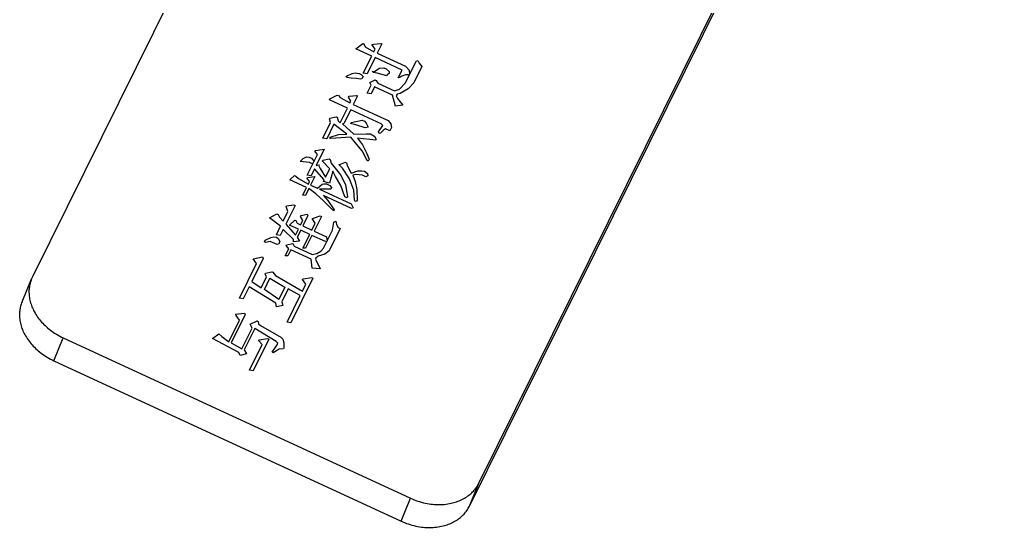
# Model space of a CAD drawing. Header units: millimetres. Extents: x 7 to 507, y -14 to 339.
# Drawn here: x 146.062 to 151.05, y 254.612 to 257.213 of the extents above; entities that cross this region are included whole.
import ezdxf

# ---------------------------------------------------------------- set-up
doc = ezdxf.new("R2010")
doc.units = ezdxf.units.MM
doc.header["$LTSCALE"] = 23.1
doc.layers.get('0').update_dxf_attribs({"linetype": 'CONTINUOUS'})

msp = doc.modelspace()

# ---------------------------------------------------------------- linework, layer by layer
at = {"color": 7}
for p, q in [((148.9565, 261.605), (146.1285, 255.8945)), ((148.4151, 254.8386), (151.0501, 260.1595)), ((148.3665, 254.7213), (151.0016, 260.0422)), ((146.0753, 255.7669), (146.1238, 255.8842)), ((146.1285, 255.8945), (146.1238, 255.8842)), ((146.2865, 255.5831), (148.0649, 254.7619)), ((146.2379, 255.4658), (148.0164, 254.6445))]:
    msp.add_line(p, q, dxfattribs=at)
at = {"color": 4}
for p, q in [((147.7856, 257.0629), (147.8203, 257.0901)), ((147.8203, 257.0901), (147.8261, 257.0875)), ((147.8261, 257.0875), (147.8332, 257.0734)), ((147.8332, 257.0734), (147.8772, 257.0477)), ((147.8672, 257.0847), (147.8751, 257.0865)), ((147.8837, 257.0609), (147.8672, 257.0847)), ((147.8751, 257.0865), (147.9126, 257.0908)), ((147.9184, 257.0881), (147.8944, 257.0397)), ((147.9126, 257.0908), (147.9184, 257.0881)), ((147.8663, 257.0257), (147.7856, 257.0629)), ((147.8227, 256.9377), (147.8663, 257.0257)), ((147.8772, 257.0477), (147.8837, 257.0609)), ((147.8944, 257.0397), (148.0385, 256.9732)), ((147.8835, 257.0177), (147.8421, 256.9341)), ((148.0218, 256.9538), (147.8835, 257.0177)), ((148.0382, 256.8868), (148.0948, 257.0012)), ((148.0385, 256.9732), (148.0572, 256.9537)), ((148.1229, 256.9721), (148.0814, 256.8885)), ((148.0948, 257.0012), (148.1028, 257.003)), ((148.1028, 257.003), (148.1099, 256.9888)), ((148.1099, 256.9888), (148.1229, 256.9721)), ((147.7353, 256.9185), (147.7375, 256.9229)), ((147.7411, 256.9159), (147.7353, 256.9185)), ((147.7375, 256.9229), (147.7657, 256.9369)), ((147.7657, 256.9369), (147.7816, 256.9404)), ((147.7816, 256.9404), (147.801, 256.9368)), ((147.801, 256.9368), (147.8126, 256.9315)), ((147.8126, 256.9315), (147.8219, 256.9218)), ((147.8219, 256.9218), (147.8154, 256.9086)), ((147.8421, 256.9341), (147.8227, 256.9377)), ((147.8739, 256.941), (147.8703, 256.9481)), ((147.8703, 256.9481), (147.8761, 256.9454)), ((147.8934, 256.9375), (147.8739, 256.941)), ((147.8761, 256.9454), (147.9064, 256.9639)), ((147.9438, 256.925), (147.8934, 256.9375)), ((147.9064, 256.9639), (147.9281, 256.9647)), ((147.9281, 256.9647), (147.9396, 256.9594)), ((147.9396, 256.9594), (147.9547, 256.947)), ((147.946, 256.9294), (147.9438, 256.925)), ((147.9561, 256.9355), (147.946, 256.9294)), ((147.9547, 256.947), (147.9561, 256.9355)), ((148.0022, 256.9142), (148.0218, 256.9538)), ((148.0203, 256.9221), (148.0101, 256.916)), ((148.0383, 256.93), (148.0203, 256.9221)), ((148.052, 256.9291), (148.0383, 256.93)), ((148.0578, 256.9264), (148.052, 256.9291)), ((148.0572, 256.9537), (148.06, 256.9308)), ((147.7606, 256.9123), (147.7411, 256.9159)), ((147.788, 256.9104), (147.7606, 256.9123)), ((147.8074, 256.9069), (147.788, 256.9104)), ((147.8154, 256.9086), (147.8074, 256.9069)), ((147.8432, 256.8363), (147.8629, 256.8759)), ((147.8557, 256.89), (147.8839, 256.904)), ((147.8629, 256.8759), (147.8557, 256.89)), ((147.8839, 256.904), (147.8896, 256.9013)), ((147.8896, 256.9013), (147.8968, 256.8872)), ((147.8968, 256.8872), (147.9832, 256.8473)), ((148.0101, 256.916), (148.0022, 256.9142)), ((148.0092, 256.8569), (148.0382, 256.8868)), ((148.0814, 256.8885), (148.0525, 256.8586)), ((147.6513, 256.806), (147.6896, 256.8261)), ((147.6896, 256.8261), (147.6953, 256.8235)), ((147.6953, 256.8235), (147.7047, 256.8137)), ((147.748, 256.8154), (147.7501, 256.8198)), ((147.7501, 256.8198), (147.7877, 256.8241)), ((147.7934, 256.8214), (147.7716, 256.7774)), ((147.7877, 256.8241), (147.7934, 256.8214)), ((147.8627, 256.8327), (147.8432, 256.8363)), ((147.8801, 256.8679), (147.8627, 256.8327)), ((147.9723, 256.8253), (147.8801, 256.8679)), ((147.9873, 256.7697), (147.9723, 256.8253)), ((147.9832, 256.8473), (148.0092, 256.8569)), ((147.9961, 256.8305), (147.9918, 256.8217)), ((147.9918, 256.8217), (147.9989, 256.8076)), ((148.012, 256.834), (147.9961, 256.8305)), ((148.0525, 256.8586), (148.012, 256.834)), ((147.6491, 256.8016), (147.6513, 256.806)), ((147.7413, 256.759), (147.6491, 256.8016)), ((147.7047, 256.8137), (147.7543, 256.7854)), ((147.7587, 256.7942), (147.748, 256.8154)), ((147.7543, 256.7854), (147.7587, 256.7942)), ((147.7716, 256.7774), (147.9502, 256.6949)), ((148.0248, 256.774), (147.9873, 256.7697)), ((147.9989, 256.8076), (148.0248, 256.774)), ((147.7042, 256.6842), (147.7413, 256.759)), ((147.7586, 256.751), (147.7237, 256.6806)), ((147.9141, 256.6792), (147.7586, 256.751)), ((147.616, 256.606), (147.6552, 256.6852)), ((147.6725, 256.6772), (147.6354, 256.6024)), ((147.6502, 256.7037), (147.6524, 256.7081)), ((147.6552, 256.6852), (147.6502, 256.7037)), ((147.6524, 256.7081), (147.6841, 256.7151)), ((147.7386, 256.625), (147.6725, 256.6772)), ((147.6841, 256.7151), (147.6899, 256.7124)), ((147.6899, 256.7124), (147.6949, 256.6939)), ((147.6949, 256.6939), (147.7042, 256.6842)), ((147.7237, 256.6806), (147.7158, 256.6789)), ((147.7158, 256.6789), (147.774, 256.6249)), ((147.759, 256.6805), (147.7612, 256.6849)), ((147.7648, 256.6779), (147.759, 256.6805)), ((147.7612, 256.6849), (147.8168, 256.6971)), ((147.7843, 256.6743), (147.7648, 256.6779)), ((147.8325, 256.6574), (147.7843, 256.6743)), ((147.8168, 256.6971), (147.8283, 256.6918)), ((147.8283, 256.6918), (147.8377, 256.682)), ((147.8377, 256.682), (147.8484, 256.6609)), ((147.9003, 256.6369), (147.9235, 256.6695)), ((147.9235, 256.6695), (147.9141, 256.6792)), ((147.9502, 256.6949), (147.9632, 256.6782)), ((147.9632, 256.6782), (147.9681, 256.6596)), ((147.6535, 256.6103), (147.6954, 256.6234)), ((147.6954, 256.6234), (147.7386, 256.625)), ((147.774, 256.6249), (147.8389, 256.6274)), ((147.8484, 256.6609), (147.8325, 256.6574)), ((147.8389, 256.6274), (147.8606, 256.6282)), ((147.8606, 256.6282), (147.8814, 256.6132)), ((147.9038, 256.6299), (147.9003, 256.6369)), ((147.9118, 256.6316), (147.9038, 256.6299)), ((147.9263, 256.6465), (147.9118, 256.6316)), ((147.9364, 256.6527), (147.9263, 256.6465)), ((147.9594, 256.642), (147.9364, 256.6527)), ((147.9681, 256.6596), (147.9594, 256.642)), ((147.6354, 256.6024), (147.616, 256.606)), ((147.6513, 256.6059), (147.6535, 256.6103)), ((147.6571, 256.6033), (147.6513, 256.6059)), ((147.7595, 256.61), (147.6571, 256.6033)), ((147.7818, 256.5835), (147.7595, 256.61)), ((147.817, 256.5402), (147.7818, 256.5835)), ((147.7927, 256.6055), (147.8185, 256.5719)), ((147.8864, 256.5947), (147.7927, 256.6055)), ((147.8185, 256.5719), (147.84, 256.5296)), ((147.8814, 256.6132), (147.885, 256.6061)), ((147.885, 256.6061), (147.8886, 256.5991)), ((147.8886, 256.5991), (147.8864, 256.5947)), ((147.536, 256.4159), (147.5883, 256.5215)), ((147.5753, 256.5383), (147.5775, 256.5427)), ((147.5883, 256.5215), (147.5753, 256.5383)), ((147.5775, 256.5427), (147.623, 256.5487)), ((147.623, 256.5487), (147.5816, 256.4651)), ((147.842, 256.4908), (147.817, 256.5402)), ((147.84, 256.5296), (147.8522, 256.4969)), ((147.5001, 256.4865), (147.5146, 256.5014)), ((147.547, 256.4811), (147.5001, 256.4865)), ((147.5146, 256.5014), (147.5327, 256.5093)), ((147.5327, 256.5093), (147.5464, 256.5084)), ((147.5464, 256.5084), (147.5579, 256.5031)), ((147.5585, 256.4757), (147.547, 256.4811)), ((147.5579, 256.5031), (147.5708, 256.4863)), ((147.5665, 256.4775), (147.5585, 256.4757)), ((147.6141, 256.4879), (147.6163, 256.4923)), ((147.6515, 256.449), (147.6141, 256.4879)), ((147.6163, 256.4923), (147.6481, 256.4993)), ((147.6481, 256.4993), (147.6538, 256.4966)), ((147.6538, 256.4966), (147.6588, 256.4781)), ((147.6588, 256.4781), (147.7069, 256.418)), ((147.6977, 256.4709), (147.7057, 256.4727)), ((147.7164, 256.4515), (147.6977, 256.4709)), ((147.7057, 256.4727), (147.7317, 256.4823)), ((147.7317, 256.4823), (147.7374, 256.4796)), ((147.7374, 256.4796), (147.7424, 256.4611)), ((147.8478, 256.4881), (147.842, 256.4908)), ((147.8522, 256.4969), (147.8478, 256.4881)), ((147.5729, 256.4475), (147.5554, 256.4123)), ((147.6232, 256.3918), (147.5729, 256.4475)), ((147.5816, 256.4651), (147.5975, 256.4686)), ((147.5975, 256.4686), (147.5953, 256.4642)), ((147.5953, 256.4642), (147.6024, 256.4501)), ((147.6024, 256.4501), (147.6297, 256.405)), ((147.6297, 256.405), (147.6515, 256.449)), ((147.6666, 256.4367), (147.6498, 256.3741)), ((147.6809, 256.4084), (147.6666, 256.4367)), ((147.753, 256.3968), (147.7164, 256.4515)), ((147.7424, 256.4611), (147.7603, 256.4258)), ((147.7603, 256.4258), (147.7943, 256.4372)), ((147.7943, 256.4372), (147.8159, 256.438)), ((147.8159, 256.438), (147.8296, 256.4371)), ((147.8296, 256.4371), (147.8447, 256.4247)), ((147.8447, 256.4247), (147.8461, 256.4132)), ((147.4464, 256.3923), (147.471, 256.4134)), ((147.5329, 256.3524), (147.4464, 256.3923)), ((147.471, 256.4134), (147.4768, 256.4108)), ((147.4768, 256.4108), (147.4919, 256.3984)), ((147.4919, 256.3984), (147.5416, 256.37)), ((147.5352, 256.4), (147.5374, 256.4044)), ((147.5481, 256.3832), (147.5352, 256.4)), ((147.5554, 256.4123), (147.536, 256.4159)), ((147.5374, 256.4044), (147.5749, 256.4087)), ((147.5416, 256.37), (147.5481, 256.3832)), ((147.5749, 256.4087), (147.5531, 256.3647)), ((147.5877, 256.3488), (147.6123, 256.3698)), ((147.6123, 256.3698), (147.6202, 256.3716)), ((147.6188, 256.383), (147.6232, 256.3918)), ((147.6498, 256.3741), (147.6188, 256.383)), ((147.6202, 256.3716), (147.6339, 256.3707)), ((147.6339, 256.3707), (147.6512, 256.3627)), ((147.7082, 256.3634), (147.6809, 256.4084)), ((147.7069, 256.418), (147.732, 256.3686)), ((147.7737, 256.3385), (147.753, 256.3968)), ((147.7855, 256.4196), (147.7697, 256.4161)), ((147.7697, 256.4161), (147.7818, 256.3835)), ((147.7818, 256.3835), (147.7896, 256.342)), ((147.8187, 256.4151), (147.7855, 256.4196)), ((147.836, 256.4071), (147.8187, 256.4151)), ((147.8461, 256.4132), (147.836, 256.4071)), ((147.5132, 256.3128), (147.5329, 256.3524)), ((147.5444, 256.3471), (147.5269, 256.3119)), ((147.5804, 256.3197), (147.5444, 256.3471)), ((147.5531, 256.3647), (147.5877, 256.3488)), ((147.6208, 256.3443), (147.5992, 256.3434)), ((147.5992, 256.3434), (147.7605, 256.2689)), ((147.6562, 256.3442), (147.6208, 256.3443)), ((147.6512, 256.3627), (147.6605, 256.353)), ((147.6605, 256.353), (147.6562, 256.3442)), ((147.7289, 256.3052), (147.7082, 256.3634)), ((147.732, 256.3686), (147.7426, 256.3042)), ((147.7772, 256.2883), (147.7737, 256.3385)), ((147.7896, 256.342), (147.7909, 256.2874)), ((147.5269, 256.3119), (147.5132, 256.3128)), ((147.6199, 256.2852), (147.5804, 256.3197)), ((147.6193, 256.3125), (147.6415, 256.286)), ((147.7633, 256.246), (147.6193, 256.3125)), ((147.6666, 256.2366), (147.6199, 256.2852)), ((147.6415, 256.286), (147.6746, 256.2383)), ((147.7404, 256.2998), (147.7289, 256.3052)), ((147.7426, 256.3042), (147.7404, 256.2998)), ((147.7807, 256.2812), (147.7772, 256.2883)), ((147.7887, 256.283), (147.7807, 256.2812)), ((147.7909, 256.2874), (147.7887, 256.283)), ((147.4125, 256.1809), (147.4365, 256.2293)), ((147.4734, 256.261), (147.4255, 256.1642)), ((147.4279, 256.2549), (147.4301, 256.2593)), ((147.4365, 256.2293), (147.4279, 256.2549)), ((147.4301, 256.2593), (147.4676, 256.2636)), ((147.4676, 256.2636), (147.4734, 256.261)), ((147.6724, 256.2339), (147.6666, 256.2366)), ((147.6746, 256.2383), (147.6724, 256.2339)), ((147.7605, 256.2689), (147.7712, 256.2478)), ((147.7712, 256.2478), (147.7633, 256.246)), ((147.3426, 256.197), (147.3809, 256.2172)), ((147.3995, 256.1545), (147.3426, 256.197)), ((147.3809, 256.2172), (147.3867, 256.2145)), ((147.3867, 256.2145), (147.3938, 256.2004)), ((147.3938, 256.2004), (147.4125, 256.1809)), ((147.4449, 256.1606), (147.4717, 256.1861)), ((147.4717, 256.1861), (147.4775, 256.1834)), ((147.4775, 256.1834), (147.4846, 256.1693)), ((147.5019, 256.1613), (147.5128, 256.1833)), ((147.5021, 256.2045), (147.5042, 256.2089)), ((147.5128, 256.1833), (147.5021, 256.2045)), ((147.5042, 256.2089), (147.536, 256.2158)), ((147.5396, 256.2088), (147.5134, 256.156)), ((147.536, 256.2158), (147.5396, 256.2088)), ((147.5604, 256.1937), (147.5684, 256.1955)), ((147.5769, 256.1699), (147.5604, 256.1937)), ((147.5684, 256.1955), (147.6023, 256.2068)), ((147.6081, 256.2042), (147.571, 256.1294)), ((147.6023, 256.2068), (147.6081, 256.2042)), ((147.6655, 256.1344), (147.6715, 256.1749)), ((147.6715, 256.1749), (147.6816, 256.181)), ((147.6816, 256.181), (147.6866, 256.1625)), ((147.3777, 256.1105), (147.3995, 256.1545)), ((147.4124, 256.1378), (147.3971, 256.107)), ((147.4649, 256.0865), (147.4124, 256.1378)), ((147.4255, 256.1642), (147.4758, 256.1085)), ((147.491, 256.1393), (147.4449, 256.1606)), ((147.4758, 256.1085), (147.491, 256.1393)), ((147.4846, 256.1693), (147.5019, 256.1613)), ((147.5025, 256.134), (147.4851, 256.0988)), ((147.5486, 256.1127), (147.5025, 256.134)), ((147.5134, 256.156), (147.5595, 256.1347)), ((147.5595, 256.1347), (147.5769, 256.1699)), ((147.571, 256.1294), (147.6344, 256.1001)), ((147.6198, 256.042), (147.6655, 256.1344)), ((147.7052, 256.1431), (147.6486, 256.0287)), ((147.6866, 256.1625), (147.6937, 256.1484)), ((147.6937, 256.1484), (147.7052, 256.1431)), ((147.3169, 256.0737), (147.3213, 256.0825)), ((147.3227, 256.071), (147.3169, 256.0737)), ((147.3213, 256.0825), (147.3495, 256.0965)), ((147.3465, 256.0763), (147.3227, 256.071)), ((147.3811, 256.0603), (147.3465, 256.0763)), ((147.3495, 256.0965), (147.3654, 256.1)), ((147.3654, 256.1), (147.3791, 256.0991)), ((147.3971, 256.107), (147.3777, 256.1105)), ((147.3791, 256.0991), (147.3884, 256.0894)), ((147.3884, 256.0894), (147.3956, 256.0752)), ((147.3956, 256.0752), (147.389, 256.062)), ((147.4663, 256.075), (147.4649, 256.0865)), ((147.4958, 256.0776), (147.4663, 256.075)), ((147.4851, 256.0988), (147.4958, 256.0776)), ((147.5138, 256.0423), (147.5486, 256.1127)), ((147.5601, 256.1074), (147.5275, 256.0414)), ((147.6293, 256.0754), (147.5601, 256.1074)), ((147.6372, 256.0772), (147.6293, 256.0754)), ((147.6344, 256.1001), (147.6372, 256.0772)), ((147.389, 256.062), (147.3811, 256.0603)), ((147.4235, 256.0029), (147.4409, 256.0381)), ((147.428, 256.0549), (147.4301, 256.0593)), ((147.4409, 256.0381), (147.428, 256.0549)), ((147.4301, 256.0593), (147.4619, 256.0662)), ((147.4524, 256.0328), (147.4372, 256.002)), ((147.5561, 255.9849), (147.4524, 256.0328)), ((147.4619, 256.0662), (147.4691, 256.0521)), ((147.4691, 256.0521), (147.5612, 256.0095)), ((147.5275, 256.0414), (147.5138, 256.0423)), ((147.5851, 256.0148), (147.6053, 256.027)), ((147.6053, 256.027), (147.6198, 256.042)), ((147.6486, 256.0287), (147.6262, 256.012)), ((147.3109, 255.99), (147.2521, 255.8712)), ((147.2597, 255.9866), (147.3073, 255.9971)), ((147.2762, 255.9628), (147.2597, 255.9866)), ((147.3073, 255.9971), (147.3109, 255.99)), ((147.4372, 256.002), (147.4235, 256.0029)), ((147.5617, 255.939), (147.5561, 255.9849)), ((147.5612, 256.0095), (147.5851, 256.0148)), ((147.5799, 255.9901), (147.5778, 255.9857)), ((147.5778, 255.9857), (147.6028, 255.9363)), ((147.5922, 256.0006), (147.5799, 255.9901)), ((147.6262, 256.012), (147.5922, 256.0006)), ((147.189, 255.7868), (147.2762, 255.9628)), ((147.3229, 255.9142), (147.3546, 255.9211)), ((147.3546, 255.9211), (147.3604, 255.9185)), ((147.6028, 255.9363), (147.5617, 255.939)), ((147.2521, 255.8712), (147.2995, 255.8384)), ((147.2995, 255.8384), (147.3279, 255.8956)), ((147.3168, 255.8305), (147.3452, 255.8877)), ((147.3207, 255.9098), (147.3229, 255.9142)), ((147.3279, 255.8956), (147.3207, 255.9098)), ((147.3452, 255.8877), (147.4215, 255.8416)), ((147.3604, 255.9185), (147.3733, 255.9017)), ((147.3733, 255.9017), (147.5108, 255.822)), ((147.5652, 255.8888), (147.4518, 255.66)), ((147.5118, 255.881), (147.5139, 255.8854)), ((147.5283, 255.8572), (147.5118, 255.881)), ((147.5139, 255.8854), (147.5594, 255.8915)), ((147.5594, 255.8915), (147.5652, 255.8888)), ((147.239, 255.8448), (147.2085, 255.7832)), ((147.3743, 255.7607), (147.239, 255.8448)), ((147.3909, 255.78), (147.3168, 255.8305)), ((147.4215, 255.8416), (147.3909, 255.78)), ((147.4387, 255.8336), (147.4061, 255.7676)), ((147.4999, 255.8), (147.4387, 255.8336)), ((147.5108, 255.822), (147.5283, 255.8572)), ((147.2085, 255.7832), (147.189, 255.7868)), ((147.4324, 255.6636), (147.4999, 255.8)), ((147.3793, 255.7422), (147.3743, 255.7607)), ((147.411, 255.7491), (147.3793, 255.7422)), ((147.4061, 255.7676), (147.411, 255.7491)), ((147.1349, 255.5631), (147.1893, 255.6731)), ((147.2183, 255.703), (147.1464, 255.5578)), ((147.1692, 255.704), (147.2147, 255.71)), ((147.1728, 255.6969), (147.1692, 255.704)), ((147.1893, 255.6731), (147.1728, 255.6969)), ((147.2147, 255.71), (147.2183, 255.703)), ((147.2018, 255.5267), (147.2541, 255.6324)), ((147.2678, 255.6314), (147.2133, 255.5214)), ((147.2434, 255.6535), (147.2795, 255.6693)), ((147.2541, 255.6324), (147.2434, 255.6535)), ((147.3765, 255.565), (147.2678, 255.6314)), ((147.2795, 255.6693), (147.2852, 255.6666)), ((147.2852, 255.6666), (147.2866, 255.6552)), ((147.2866, 255.6552), (147.296, 255.6454)), ((147.296, 255.6454), (147.4011, 255.5861)), ((147.4518, 255.66), (147.4324, 255.6636)), ((147.0512, 255.5801), (147.0838, 255.6029)), ((147.1852, 255.5074), (147.0512, 255.5801)), ((147.0838, 255.6029), (147.0989, 255.5905)), ((147.0989, 255.5905), (147.1349, 255.5631)), ((147.3398, 255.5766), (147.2591, 255.4138)), ((147.2864, 255.5688), (147.2885, 255.5732)), ((147.2885, 255.5732), (147.334, 255.5792)), ((147.334, 255.5792), (147.3398, 255.5766)), ((147.4011, 255.5861), (147.4104, 255.5764)), ((147.4104, 255.5764), (147.4154, 255.5579)), ((147.1464, 255.5578), (147.2018, 255.5267)), ((147.2397, 255.4174), (147.305, 255.5494)), ((147.305, 255.5494), (147.2864, 255.5688)), ((147.3561, 255.5096), (147.3815, 255.5465)), ((147.3922, 255.5253), (147.3619, 255.5069)), ((147.3858, 255.5553), (147.3765, 255.565)), ((147.3815, 255.5465), (147.3858, 255.5553)), ((147.4139, 255.5261), (147.3922, 255.5253)), ((147.4161, 255.5305), (147.4139, 255.5261)), ((147.4154, 255.5579), (147.4161, 255.5305)), ((147.1923, 255.4933), (147.1852, 255.5074)), ((147.2241, 255.5002), (147.1923, 255.4933)), ((147.2133, 255.5214), (147.2241, 255.5002)), ((147.3619, 255.5069), (147.3561, 255.5096)), ((147.2591, 255.4138), (147.2397, 255.4174))]:
    msp.add_line(p, q, dxfattribs=at)
at = {"color": 9}
for p, q in [((146.2379, 255.4658), (146.2865, 255.5831)), ((148.3665, 254.7213), (148.4151, 254.8386)), ((148.0164, 254.6445), (148.0649, 254.7619))]:
    msp.add_line(p, q, dxfattribs=at)
at = {"color": 7}
for points in [[(146.1238, 255.8842), (146.1217, 255.8787), (146.1197, 255.8732), (146.1179, 255.8676), (146.1164, 255.8619), (146.115, 255.8561), (146.1138, 255.8504), (146.1129, 255.8445), (146.1121, 255.8386), (146.1115, 255.8326), (146.1111, 255.8266), (146.1109, 255.8205), (146.111, 255.8145), (146.1112, 255.8085), (146.1116, 255.8025), (146.1123, 255.7956), (146.1133, 255.7888), (146.1145, 255.782), (146.1159, 255.7753), (146.1175, 255.7686), (146.1194, 255.7619), (146.1215, 255.7553), (146.1237, 255.7488), (146.1262, 255.7423), (146.1289, 255.7359), (146.1317, 255.7296), (146.1348, 255.7233), (146.138, 255.7172), (146.142, 255.71), (146.1462, 255.7029), (146.1507, 255.696), (146.1553, 255.6893), (146.1602, 255.6827), (146.1652, 255.6762), (146.1705, 255.6698), (146.1759, 255.6637), (146.1815, 255.6576), (146.1872, 255.6517), (146.1931, 255.646), (146.1991, 255.6404), (146.2063, 255.6341), (146.2137, 255.6281), (146.2212, 255.6222), (146.2289, 255.6165), (146.2367, 255.6111), (146.2447, 255.6059), (146.2528, 255.6009), (146.2611, 255.5961), (146.2694, 255.5915), (146.2779, 255.5872), (146.2865, 255.5831)], [(146.0753, 255.7669), (146.0731, 255.7614), (146.0712, 255.7559), (146.0694, 255.7502), (146.0678, 255.7445), (146.0665, 255.7388), (146.0653, 255.733), (146.0643, 255.7272), (146.0635, 255.7212), (146.0629, 255.7153), (146.0626, 255.7092), (146.0624, 255.7032), (146.0624, 255.6972), (146.0626, 255.6912), (146.0631, 255.6852), (146.0638, 255.6783), (146.0647, 255.6715), (146.0659, 255.6647), (146.0673, 255.6579), (146.069, 255.6512), (146.0709, 255.6446), (146.0729, 255.638), (146.0752, 255.6314), (146.0777, 255.625), (146.0804, 255.6186), (146.0832, 255.6122), (146.0862, 255.606), (146.0894, 255.5999), (146.0934, 255.5927), (146.0977, 255.5856), (146.1021, 255.5787), (146.1068, 255.5719), (146.1117, 255.5653), (146.1167, 255.5588), (146.1219, 255.5525), (146.1274, 255.5463), (146.1329, 255.5403), (146.1387, 255.5344), (146.1446, 255.5287), (146.1506, 255.5231), (146.1578, 255.5168), (146.1651, 255.5107), (146.1727, 255.5049), (146.1804, 255.4992), (146.1882, 255.4938), (146.1962, 255.4886), (146.2043, 255.4836), (146.2125, 255.4788), (146.2209, 255.4742), (146.2293, 255.4699), (146.2379, 255.4658)], [(148.0649, 254.7619), (148.0739, 254.7578), (148.0831, 254.7541), (148.0924, 254.7505), (148.1017, 254.7472), (148.1112, 254.7442), (148.1207, 254.7415), (148.1304, 254.739), (148.14, 254.7367), (148.1498, 254.7348), (148.1596, 254.7331), (148.1694, 254.7317), (148.178, 254.7308), (148.1867, 254.73), (148.1953, 254.7295), (148.204, 254.7292), (148.2126, 254.7291), (148.2212, 254.7293), (148.2299, 254.7297), (148.2385, 254.7304), (148.2471, 254.7313), (148.2557, 254.7325), (148.2642, 254.734), (148.2727, 254.7357), (148.2798, 254.7374), (148.2869, 254.7393), (148.2939, 254.7413), (148.3008, 254.7436), (148.3077, 254.7461), (148.3145, 254.7487), (148.3212, 254.7516), (148.3278, 254.7547), (148.3343, 254.758), (148.3406, 254.7615), (148.3469, 254.7652), (148.353, 254.7691), (148.359, 254.7733), (148.364, 254.777), (148.3689, 254.781), (148.3737, 254.785), (148.3784, 254.7893), (148.3829, 254.7937), (148.3872, 254.7983), (148.3914, 254.803), (148.3953, 254.8077), (148.3991, 254.8125), (148.4027, 254.8175), (148.406, 254.8226), (148.4092, 254.8278), (148.4123, 254.8332), (148.4151, 254.8386)], [(148.0164, 254.6445), (148.0254, 254.6405), (148.0346, 254.6367), (148.0438, 254.6332), (148.0532, 254.6299), (148.0627, 254.6269), (148.0722, 254.6241), (148.0818, 254.6216), (148.0915, 254.6194), (148.1013, 254.6175), (148.1111, 254.6158), (148.1209, 254.6144), (148.1295, 254.6134), (148.1381, 254.6127), (148.1468, 254.6121), (148.1554, 254.6118), (148.1641, 254.6118), (148.1727, 254.612), (148.1814, 254.6124), (148.19, 254.6131), (148.1986, 254.614), (148.2071, 254.6152), (148.2157, 254.6167), (148.2242, 254.6184), (148.2313, 254.6201), (148.2383, 254.6219), (148.2453, 254.624), (148.2523, 254.6263), (148.2591, 254.6287), (148.2659, 254.6314), (148.2726, 254.6343), (148.2792, 254.6374), (148.2857, 254.6407), (148.2921, 254.6442), (148.2984, 254.6479), (148.3045, 254.6518), (148.3104, 254.6559), (148.3155, 254.6597), (148.3204, 254.6636), (148.3252, 254.6677), (148.3299, 254.672), (148.3344, 254.6764), (148.3387, 254.6809), (148.3429, 254.6857), (148.3468, 254.6904), (148.3506, 254.6952), (148.3541, 254.7002), (148.3575, 254.7053), (148.3607, 254.7105), (148.3637, 254.7158), (148.3665, 254.7213)]]:
    msp.add_lwpolyline(points, dxfattribs=at)

doc.saveas('drawing.dxf')
